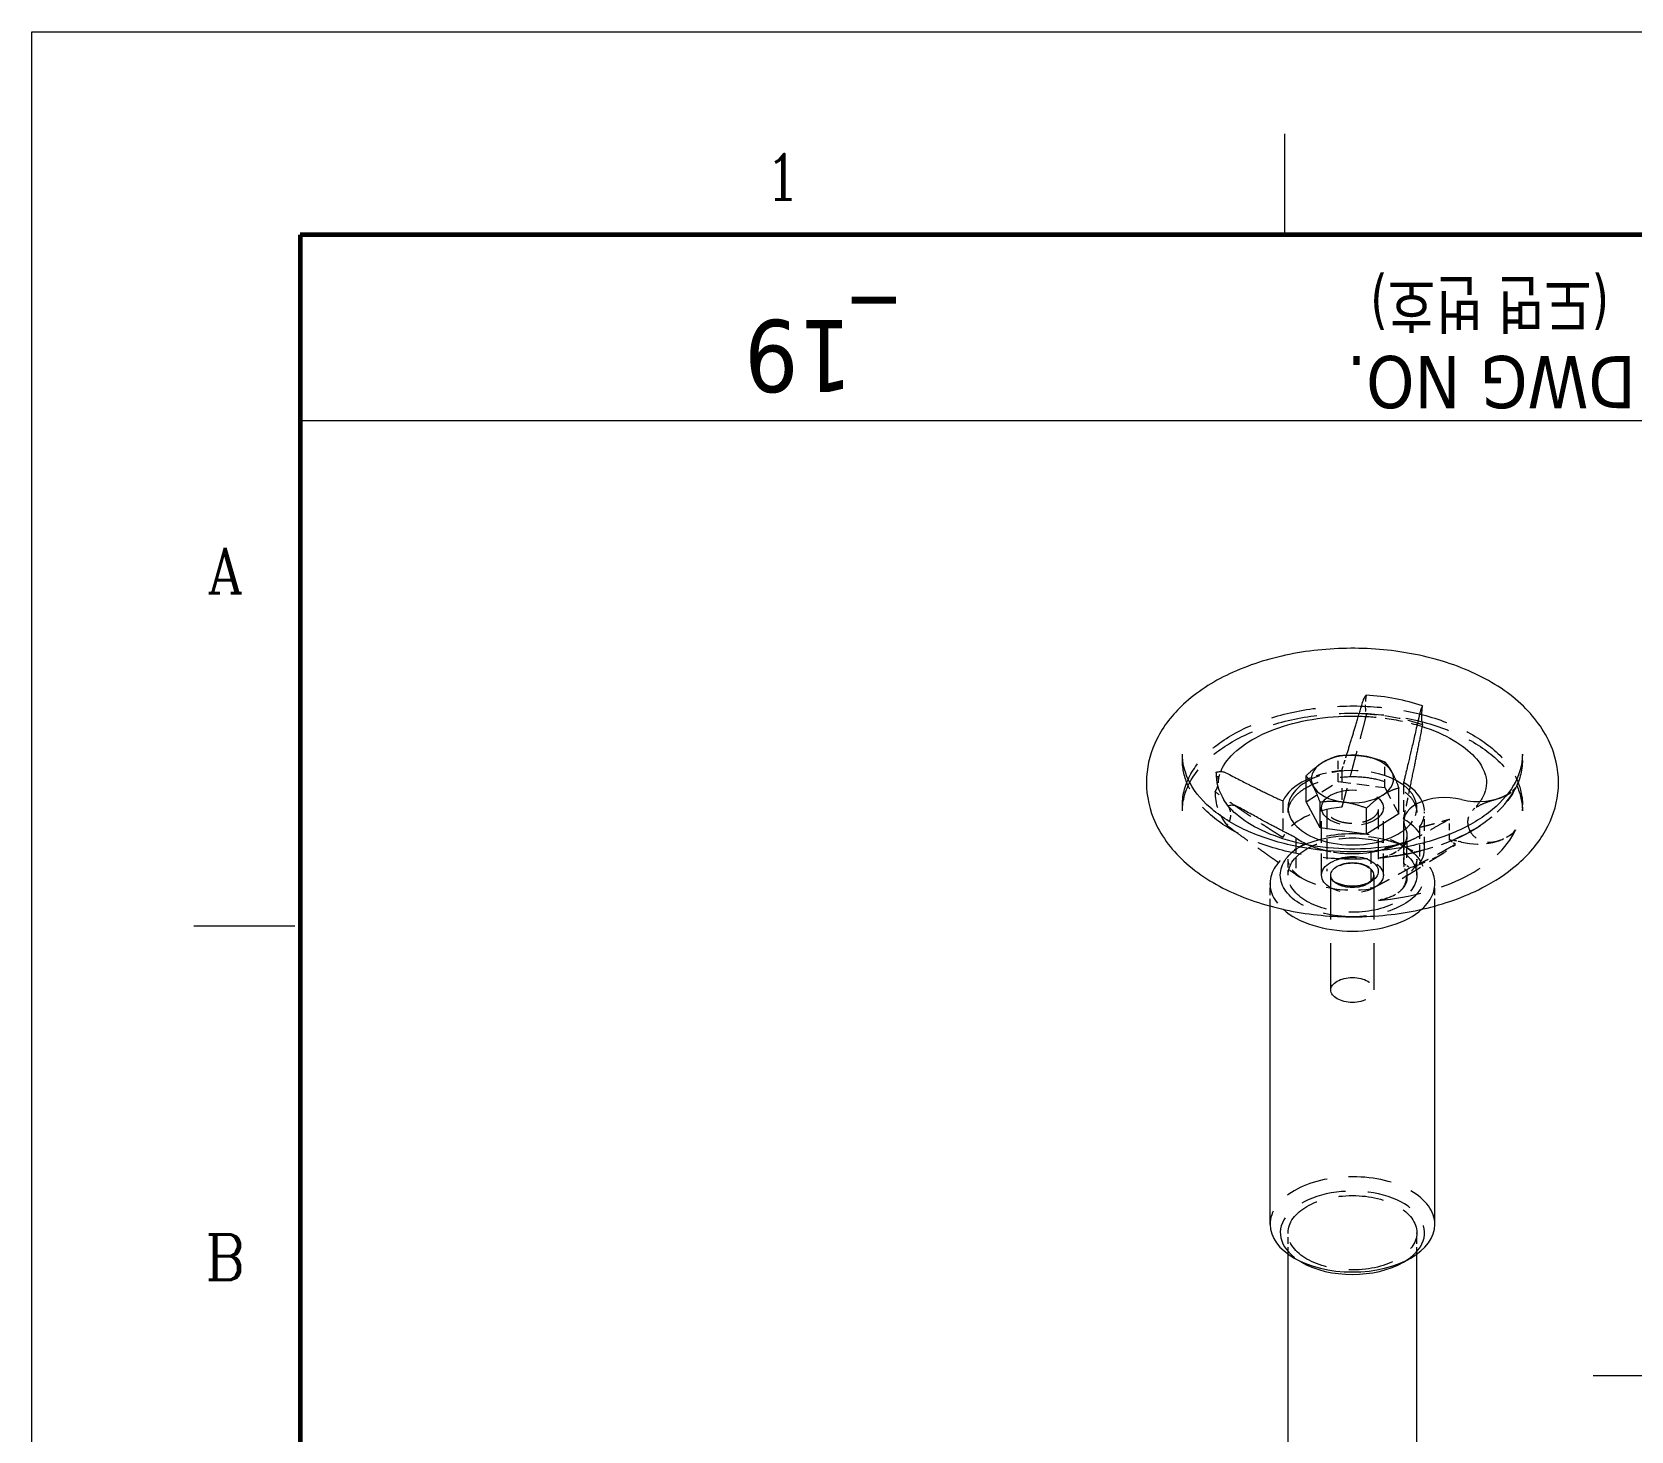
# Model space of a CAD drawing. Header units: millimetres. Extents: x -542 to 1656, y -836 to 1164.
# Drawn here: x 24 to 334.4, y 892.5 to 1164 of the extents above; entities that cross this region are included whole.
import ezdxf
from ezdxf.enums import TextEntityAlignment as Align

# ---------------------------------------------------------------- set-up
doc = ezdxf.new("R2010")
doc.units = ezdxf.units.MM
doc.header["$LTSCALE"] = 4
doc.linetypes.add('CHAIN', pattern=[0.3543, 0.2362, -0.0295, 0.0591, -0.0295])
doc.linetypes.add('HIDDEN', pattern=[9.525, 6.35, -3.175])
doc.layers.get('0').update_dxf_attribs({"lineweight": 18})
for name, color, linetype, lineweight in [('SkizziergeometrieWIN-ISO', 7, 'Continuous', 50), ('경계(ISO)', 7, 'Continuous', 70), ('굵은실선_A3', 7, 'Continuous', 18)]:
    doc.layers.add(name, color=color, linetype=linetype, lineweight=lineweight)
for name, color, linetype, lineweight, true_color in [('가는실선_A3', 9, 'Continuous', 5, 0x808080), ('가는실선중심선_A3', 1, 'Continuous', 5, 0xff0000), ('가는파선_A3', 7, 'HIDDEN', 13, 0x008000)]:
    doc.layers.add(name, color=color, linetype=linetype, lineweight=lineweight, true_color=true_color)
doc.styles.add('ROMANC_37', font='tahoma.ttf')
doc.styles.add('주 텍스트 (ISO)', font='tahoma.ttf')
doc.styles.add('텍스트 스타일36', font='ROMANC.shx', dxfattribs={"width": 0.941937})
doc.styles.add('텍스트 스타일52', font='tahoma.ttf', dxfattribs={"width": 0.8})

# ---------------------------------------------------------------- blocks, each defined once
blk = doc.blocks.new('경계 A3_경계')
at = {"layer": 'SkizziergeometrieWIN-ISO', "lineweight": 18}
for p, q in [((6, 291), (414, 291)), ((6, 6), (6, 291))]:
    blk.add_line(p, q, dxfattribs=at)
at = {"layer": '가는실선_A3', "color": 7}
for p, q in [((66.795, 281.157), (66.795, 286.057)), ((18.749, 247.621), (13.849, 247.621))]:
    blk.add_line(p, q, dxfattribs=at)
at = {"layer": '가는실선_A3', "color": 7, "lineweight": 60}
for p, q in [((19.02, 281.157), (19.02, 14.596)), ((401.22, 281.157), (19.02, 281.157))]:
    blk.add_line(p, q, dxfattribs=at)
at = {"layer": '가는실선_A3', "color": 7, "lineweight": 13}
blk.add_line((19.02, 272.158), (85.08, 272.158), dxfattribs=at)
at = {"layer": '가는실선_A3', "color": 7, "style": '텍스트 스타일36', "width": 0.941937}
for s, p in [('1', (42.419, 283.98)), ('A', (15.376, 264.88)), ('B', (15.376, 231.56))]:
    blk.add_text(s, height=2.2, dxfattribs=at).set_placement(p, align=Align.MIDDLE_CENTER)
at = {"layer": '가는실선_A3', "color": 7, "style": '텍스트 스타일52', "width": 0.8}
blk.add_text('(도면 번호)', height=2.2927, rotation=180, dxfattribs=at).set_placement((82.527, 278.933))
at = {"layer": '가는실선_A3', "color": 7, "style": 'ROMANC_37'}
blk.add_text('DWG NO.', height=2.527, rotation=180.00001, dxfattribs=at).set_placement((83.82, 275.278))
at = {"layer": '경계(ISO)', "insert": (44.222, 275.844), "char_height": 3.5, "attachment_point": 5, "rotation": 180, "style": '주 텍스트 (ISO)'}
blk.add_mtext('_19 ', dxfattribs=at)

msp = doc.modelspace()

# ---------------------------------------------------------------- linework, layer by layer
at = {"layer": '가는실선중심선_A3', "linetype": 'CHAIN', "ltscale": 23.990969}
msp.add_line((383.72, 903.23), (325.12, 903.23), dxfattribs=at)
at = {"layer": '가는파선_A3', "ltscale": 0.01472}
for p, q in [((247.31, 1022.67), (247.31, 1023.84)), ((313.31, 1022.67), (313.31, 1023.84)), ((247.31, 1012.88), (247.31, 1014.05)), ((313.31, 1012.88), (313.31, 1014.05))]:
    msp.add_line(p, q, dxfattribs=at)
at = {"layer": '가는파선_A3', "ltscale": 0.0633}
for p, q in [((277.57, 1018.56), (277.57, 1023.56)), ((286.58, 1017.38), (286.58, 1022.39))]:
    msp.add_line(p, q, dxfattribs=at)
at = {"layer": '가는파선_A3', "ltscale": 0.095355}
for p, q in [((271.3, 1014.64), (277.57, 1018.56)), ((277.57, 1018.56), (286.58, 1017.38)), ((286.58, 1017.38), (289.32, 1012.29))]:
    msp.add_line(p, q, dxfattribs=at)
at = {"layer": '가는파선_A3', "ltscale": 0.089463}
for p, q in [((278.24, 1020.66), (278.24, 1013.58)), ((290.24, 1018.36), (290.24, 1011.28)), ((266.8, 1014.78), (266.8, 1007.7)), ((294.31, 1005.58), (294.31, 1012.66)), ((293.34, 1009.7), (293.34, 1002.62)), ((283.89, 1004.85), (283.89, 997.77))]:
    msp.add_line(p, q, dxfattribs=at)
at = {"layer": '가는파선_A3', "ltscale": 0.165234}
for p, q in [((274.31, 1000.4), (274.31, 1013.46)), ((286.31, 1000.4), (286.31, 1013.46))]:
    msp.add_line(p, q, dxfattribs=at)
at = {"layer": '가는파선_A3', "ltscale": 0.151591}
for p, q in [((275.31, 1013.14), (275.31, 1001.15)), ((285.31, 1013.14), (285.31, 1001.15))]:
    msp.add_line(p, q, dxfattribs=at)
at = {"layer": '가는파선_A3', "ltscale": 0.01182}
msp.add_line((292.81, 1012.52), (292.81, 1013.46), dxfattribs=at)
at = {"layer": '가는파선_A3', "ltscale": 0.051343}
for p, q in [((299.13, 1007.18), (299.13, 1011.25)), ((290.26, 1006.69), (290.26, 1002.62))]:
    msp.add_line(p, q, dxfattribs=at)
at = {"layer": '가는파선_A3', "ltscale": 0.029127}
for p, q in [((270.41, 1006.11), (269, 1005.3)), ((290.21, 1006.11), (291.62, 1005.3))]:
    msp.add_line(p, q, dxfattribs=at)
at = {"layer": '가는파선_A3', "ltscale": 0.078344}
msp.add_line((269.35, 1006.75), (269.35, 1000.55), dxfattribs=at)
at = {"layer": '가는파선_A3', "ltscale": 0.009025}
msp.add_line((273.6, 1005.56), (273.25, 1005.68), dxfattribs=at)
at = {"layer": '가는파선_A3', "ltscale": 0.095888}
msp.add_line((287.02, 1005.56), (290.64, 1006.78), dxfattribs=at)
at = {"layer": '가는파선_A3', "ltscale": 0.04957}
msp.add_line((290.26, 1002.59), (290.26, 1006.52), dxfattribs=at)
at = {"layer": '가는파선_A3', "ltscale": 0.020492}
for p, q in [((290.96, 1006.5), (290.96, 1008.13)), ((290.96, 999.89), (290.96, 1001.51))]:
    msp.add_line(p, q, dxfattribs=at)
at = {"layer": '가는파선_A3', "ltscale": 0.018875}
for p, q in [((300.29, 1006.36), (299.13, 1007.18)), ((290.26, 1002.62), (291.53, 1001.86))]:
    msp.add_line(p, q, dxfattribs=at)
at = {"layer": '가는파선_A3', "ltscale": 0.039011}
for p, q in [((267.81, 1000.4), (267.81, 1003.49)), ((292.81, 1000.4), (292.81, 1003.49))]:
    msp.add_line(p, q, dxfattribs=at)
at = {"layer": '가는파선_A3', "ltscale": 0.163812}
msp.add_line((289.98, 999.72), (298.05, 1004.74), dxfattribs=at)
at = {"layer": '가는파선_A3', "ltscale": 0.01185}
msp.add_line((270.63, 999.72), (270.05, 1000.09), dxfattribs=at)
at = {"layer": '가는파선_A3', "ltscale": 0.358268}
for p, q in [((276.12, 978.11), (276.12, 1000.4)), ((284.5, 978.11), (284.5, 1000.4))]:
    msp.add_line(p, q, dxfattribs=at)
at = {"layer": '가는파선_A3', "ltscale": 0.055172}
for p, q in [((264.31, 994.4), (264.31, 998.77)), ((296.31, 994.4), (296.31, 998.77))]:
    msp.add_line(p, q, dxfattribs=at)
at = {"layer": '가는파선_A3', "ltscale": 0.013348}
for p, q in [((277.42, 998.73), (276.77, 999.11)), ((283.19, 998.73), (283.85, 999.11))]:
    msp.add_line(p, q, dxfattribs=at)
at = {"layer": '가는파선_A3', "ltscale": 0.05221}
for p, q in [((267.81, 926.86), (267.81, 931)), ((292.81, 926.86), (292.81, 931))]:
    msp.add_line(p, q, dxfattribs=at)
at = {"layer": '가는파선_A3', "ltscale": 0.11976}
for start_param, end_param in [(4.174683, 4.60974), (6.269078, 6.704135)]:
    msp.add_ellipse((280.31, 1016.33), major_axis=(-26.66, 0), ratio=0.57735, start_param=start_param, end_param=end_param, dxfattribs=at)
at = {"layer": '가는파선_A3', "ltscale": 0.199195}
msp.add_ellipse((280.31, 1013.46), major_axis=(12.5, 0), ratio=0.57735, start_param=0.832849, end_param=2.375774, dxfattribs=at)
at = {"layer": '가는파선_A3', "ltscale": 0.079581}
msp.add_ellipse((280.31, 1012.66), major_axis=(-14, 0), ratio=0.57735, start_param=4.860772, end_param=5.411562, dxfattribs=at)
at = {"layer": '가는파선_A3', "ltscale": 0.021802}
msp.add_ellipse((280.31, 1020.11), major_axis=(-26.48, 0), ratio=0.57735, start_param=0.342701, end_param=0.422731, dxfattribs=at)
at = {"layer": '가는파선_A3', "ltscale": 0.329826}
for centre, major_axis in [((280.31, 1013.46), (-6, 0)), ((280.31, 1000.4), (-14, 0)), ((280.31, 1000.4), (-6, 0))]:
    msp.add_ellipse(centre, major_axis=major_axis, ratio=0.57735, dxfattribs=at)
at = {"layer": '가는파선_A3', "ltscale": 0.3295}
for centre in [(280.31, 1022.48), (280.31, 1014.24)]:
    msp.add_ellipse(centre, major_axis=(32.88, 0), ratio=0.57735, start_param=4.866687, end_param=6.012131, dxfattribs=at)
at = {"layer": '가는파선_A3', "ltscale": 0.042765}
for centre, major_axis, start_param, end_param in [((304.69, 1019.25), (8, 0), 5.237313, 5.755843), ((304.69, 1011.09), (-8, 0), 2.09572, 2.614251), ((282.96, 1008.09), (8, 0), 5.122975, 5.641505), ((282.96, 999.93), (-8, 0), 1.981382, 2.499912)]:
    msp.add_ellipse(centre, major_axis=major_axis, ratio=0.57735, start_param=start_param, end_param=end_param, dxfattribs=at)
at = {"layer": '가는파선_A3', "ltscale": 0.029674}
msp.add_ellipse((304.69, 1019.29), major_axis=(8, 0), ratio=0.57735, start_param=5.500773, end_param=5.860941, dxfattribs=at)
at = {"layer": '가는파선_A3', "ltscale": 0.167319}
for major_axis, start_param, end_param in [((-14, 0), 4.860772, 6.018046), ((14, 0), 5.907969, 7.065244), ((14, 0), 3.813574, 4.970849)]:
    msp.add_ellipse((280.31, 1005.58), major_axis=major_axis, ratio=0.57735, start_param=start_param, end_param=end_param, dxfattribs=at)
at = {"layer": '가는파선_A3', "ltscale": 0.096945}
msp.add_ellipse((280.31, 1013.46), major_axis=(12.5, 0), ratio=0.57735, start_param=5.632445, end_param=6.383762, dxfattribs=at)
at = {"layer": '가는파선_A3', "ltscale": 0.091001}
msp.add_ellipse((280.31, 1012.66), major_axis=(14, 0), ratio=0.57735, start_param=5.907969, end_param=6.537701, dxfattribs=at)
at = {"layer": '가는파선_A3', "ltscale": 0.359941}
msp.add_ellipse((280.31, 998.77), major_axis=(16, 0), ratio=0.57735, start_param=5.711206, end_param=9.996757, dxfattribs=at)
at = {"layer": '가는파선_A3', "ltscale": 0.129071}
for centre, start_param, end_param in [((304.69, 1011.05), 4.298388, 5.860941), ((282.96, 999.89), 5.017877, 6.58043)]:
    msp.add_ellipse(centre, major_axis=(8, 0), ratio=0.57735, start_param=start_param, end_param=end_param, dxfattribs=at)
at = {"layer": '가는파선_A3', "ltscale": 0.343569}
for centre in [(280.31, 1000.4), (280.31, 931)]:
    msp.add_ellipse(centre, major_axis=(-12.5, 0), ratio=0.57735, dxfattribs=at)
at = {"layer": '가는파선_A3', "ltscale": 0.130957}
msp.add_ellipse((280.31, 1012.66), major_axis=(14, 0), ratio=0.57735, start_param=4.064926, end_param=4.970849, dxfattribs=at)
at = {"layer": '가는파선_A3', "ltscale": 0.058758}
msp.add_ellipse((282.96, 1008.13), major_axis=(8, 0), ratio=0.57735, start_param=5.017877, end_param=5.729864, dxfattribs=at)
at = {"layer": '가는파선_A3', "ltscale": 0.122254}
msp.add_ellipse((280.31, 1014.24), major_axis=(24.19, 0), ratio=0.57735, start_param=5.194715, end_param=5.684103, dxfattribs=at)
at = {"layer": '가는파선_A3', "ltscale": 0.025073}
for start_param, end_param in [(4.298388, 4.602903), (6.275915, 6.58043)]:
    msp.add_ellipse((298.26, 1002.59), major_axis=(-8, 0), ratio=0.57735, start_param=start_param, end_param=end_param, dxfattribs=at)
at = {"layer": '가는파선_A3', "ltscale": 0.412282}
msp.add_ellipse((280.31, 1001.15), major_axis=(5, 0), ratio=0.57735, dxfattribs=at)
at = {"layer": '가는파선_A3', "ltscale": 0.345328}
for centre in [(280.31, 1000.4), (280.31, 978.11)]:
    msp.add_ellipse(centre, major_axis=(-4.19, 0), ratio=0.57735, dxfattribs=at)
at = {"layer": '가는파선_A3', "ltscale": 0.336408}
msp.add_ellipse((280.31, 1000.4), major_axis=(4.08, 0), ratio=0.57735, dxfattribs=at)
at = {"layer": '가는파선_A3', "ltscale": 0.329826}
msp.add_ellipse((280.31, 932.63), major_axis=(-16, 0), ratio=0.57735, start_param=3.141593, end_param=6.283185, dxfattribs=at)
at = {"layer": '가는파선_A3', "ltscale": 0.346317}
msp.add_ellipse((280.31, 931), major_axis=(14, 0), ratio=0.57735, start_param=5.497787, end_param=10.210176, dxfattribs=at)
at = {"layer": '가는파선_A3', "ltscale": 0.049835}
for points, knots in [([(282.98, 1035.33), (282.96, 1035.23), (282.95, 1035.14), (282.89, 1034.76), (282.86, 1034.45), (282.81, 1033.84), (282.8, 1033.55), (282.8, 1033.05), (282.81, 1032.8), (282.86, 1032.34), (282.89, 1032.13), (282.96, 1031.85), (283, 1031.74), (283.04, 1031.64)], [1.2895656, 1.2895656, 1.2895656, 1.2895656, 1.3169379, 1.3169379, 1.408545, 1.408545, 1.5001521, 1.5001521, 1.5917592, 1.5917592, 1.6833663, 1.6833663, 1.7469704, 1.7469704, 1.7469704, 1.7469704]), ([(253.65, 1016.55), (253.76, 1016.73), (253.86, 1016.91), (254.06, 1017.32), (254.16, 1017.6), (254.29, 1018.15), (254.32, 1018.43), (254.32, 1018.92), (254.29, 1019.19), (254.16, 1019.71), (254.06, 1019.95), (253.91, 1020.23), (253.87, 1020.29), (253.83, 1020.36)], [1.2533338, 1.2533338, 1.2533338, 1.2533338, 1.3169379, 1.3169379, 1.408545, 1.408545, 1.5001521, 1.5001521, 1.5917592, 1.5917592, 1.6833663, 1.6833663, 1.7107385, 1.7107385, 1.7107385, 1.7107385]), ([(256.16, 1013.84), (256.2, 1013.77), (256.24, 1013.71), (256.39, 1013.42), (256.49, 1013.17), (256.62, 1012.65), (256.65, 1012.38), (256.65, 1011.89), (256.62, 1011.61), (256.49, 1011.07), (256.39, 1010.8), (256.19, 1010.39), (256.09, 1010.21), (255.98, 1010.04)], [1.2895656, 1.2895656, 1.2895656, 1.2895656, 1.3169379, 1.3169379, 1.408545, 1.408545, 1.5001521, 1.5001521, 1.5917592, 1.5917592, 1.6833663, 1.6833663, 1.7469704, 1.7469704, 1.7469704, 1.7469704])]:
    msp.add_open_spline(points, degree=3, knots=knots, dxfattribs=at)
at = {"layer": '가는파선_A3', "ltscale": 0.339402}
for points, knots in [([(247.31, 1014.05), (247.31, 1016.08), (247.87, 1018.11), (250.05, 1021.98), (251.68, 1023.81), (255.85, 1027.1), (258.41, 1028.54), (264.17, 1030.9), (267.37, 1031.81), (274.11, 1032.99), (277.65, 1033.27), (284.68, 1033.16), (288.19, 1032.78), (294.81, 1031.4), (297.93, 1030.39), (303.47, 1027.87), (305.9, 1026.34), (309.79, 1022.92), (311.26, 1021.02), (312.93, 1017.41), (313.31, 1015.73), (313.31, 1014.05)], [2.297816, 2.297816, 2.297816, 2.297816, 2.612499, 2.612499, 2.93092, 2.93092, 3.25214, 3.25214, 3.573524, 3.573524, 3.894665, 3.894665, 4.215717, 4.215717, 4.536891, 4.536891, 4.858308, 4.858308, 5.179336, 5.179336, 5.439409, 5.439409, 5.439409, 5.439409]), ([(313.31, 1022.67), (313.31, 1020.64), (312.75, 1018.61), (310.57, 1014.74), (308.94, 1012.91), (304.76, 1009.63), (302.21, 1008.18), (296.45, 1005.82), (293.25, 1004.91), (286.5, 1003.73), (282.97, 1003.45), (275.94, 1003.56), (272.43, 1003.94), (265.81, 1005.33), (262.69, 1006.33), (257.15, 1008.85), (254.72, 1010.38), (250.83, 1013.8), (249.36, 1015.7), (247.69, 1019.31), (247.31, 1020.99), (247.31, 1022.67)], [5.439409, 5.439409, 5.439409, 5.439409, 5.754092, 5.754092, 6.072512, 6.072512, 6.393733, 6.393733, 6.715117, 6.715117, 7.036257, 7.036257, 7.35731, 7.35731, 7.678483, 7.678483, 7.9999, 7.9999, 8.320929, 8.320929, 8.581002, 8.581002, 8.581002, 8.581002])]:
    msp.add_open_spline(points, degree=3, knots=knots, dxfattribs=at)
at = {"layer": '가는파선_A3', "ltscale": 0.340869}
msp.add_open_spline([(247.31, 1012.88), (247.31, 1014.91), (247.89, 1016.95), (250.14, 1020.8), (251.8, 1022.61), (256.03, 1025.85), (258.59, 1027.27), (264.37, 1029.57), (267.58, 1030.46), (274.33, 1031.61), (277.86, 1031.87), (284.9, 1031.74), (288.4, 1031.34), (295.01, 1029.95), (298.11, 1028.94), (303.61, 1026.43), (306.01, 1024.91), (309.85, 1021.55), (311.29, 1019.69), (312.93, 1016.17), (313.31, 1014.52), (313.31, 1012.88)], degree=3, knots=[2.297816, 2.297816, 2.297816, 2.297816, 2.623364, 2.623364, 2.944723, 2.944723, 3.263444, 3.263444, 3.582078, 3.582078, 3.900955, 3.900955, 4.219915, 4.219915, 4.538751, 4.538751, 4.85734, 4.85734, 5.176273, 5.176273, 5.439409, 5.439409, 5.439409, 5.439409], dxfattribs=at)
at = {"layer": '가는파선_A3', "ltscale": 0.195157}
for points, weights in [([(283.04, 1031.64), (279.89, 1019.55), (278.24, 1013.58)], [1.04103075103, 1.10097971144, 1.03499988374]), ([(266.8, 1007.7), (262.27, 1010.5), (253.65, 1016.55)], [1.03499988376, 1.10097971151, 1.04103075114]), ([(255.98, 1010.04), (264.75, 1003.58), (269.35, 1000.55)], [1.04103075103, 1.10097971144, 1.03499988374])]:
    msp.add_rational_spline(points, weights, degree=2, dxfattribs=at)
at = {"layer": '가는파선_A3', "ltscale": 0.135424}
msp.add_open_spline([(281.49, 1031.24), (283.33, 1031.2), (285.17, 1031.05), (289.41, 1030.45), (291.76, 1029.92), (293.9, 1029.23)], degree=3, knots=[3.9104365, 3.9104365, 3.9104365, 3.9104365, 4.1079297, 4.1079297, 4.3783191, 4.3783191, 4.3783191, 4.3783191], dxfattribs=at)
at = {"layer": '가는파선_A3', "ltscale": 0.034047}
msp.add_rational_spline([(278.24, 1020.66), (278.68, 1022.04), (279.19, 1023.69)], [1.59670609946, 1.51852547208, 1.43302956226], degree=2, dxfattribs=at)
at = {"layer": '가는파선_A3', "ltscale": 0.056403}
msp.add_open_spline([(254.31, 1018.55), (254.34, 1019.18), (254.46, 1019.81), (254.73, 1020.5)], degree=3, dxfattribs=at)
at = {"layer": '가는파선_A3', "ltscale": 0.347216}
msp.add_open_spline([(267.81, 1012.52), (267.81, 1013.29), (268.04, 1014.07), (268.95, 1015.51), (269.6, 1016.19), (271.24, 1017.38), (272.22, 1017.89), (274.41, 1018.73), (275.63, 1019.05), (278.19, 1019.46), (279.54, 1019.55), (282.2, 1019.48), (283.53, 1019.33), (286.02, 1018.79), (287.18, 1018.41), (289.24, 1017.46), (290.12, 1016.9), (291.54, 1015.66), (292.06, 1014.99), (292.67, 1013.71), (292.81, 1013.12), (292.81, 1012.52)], degree=3, knots=[2.297816, 2.297816, 2.297816, 2.297816, 2.646199, 2.646199, 2.970414, 2.970414, 3.283999, 3.283999, 3.597729, 3.597729, 3.912586, 3.912586, 4.227786, 4.227786, 4.542383, 4.542383, 4.855791, 4.855791, 5.17045, 5.17045, 5.439409, 5.439409, 5.439409, 5.439409], dxfattribs=at)
at = {"layer": '가는파선_A3', "ltscale": 0.066521}
msp.add_rational_spline([(290.24, 1011.28), (290.8, 1013.92), (291.53, 1017.49)], [1.03499988376, 1.06284786736, 1.0682627052], degree=2, dxfattribs=at)
at = {"layer": '가는파선_A3', "ltscale": 0.185802}
for points, knots in [([(308.7, 1015.26), (308.7, 1015.26), (308.69, 1015.25), (307.97, 1015.01), (307.23, 1014.79), (305.91, 1014.33), (305.32, 1014.09), (304.27, 1013.51), (303.83, 1013.19), (303.14, 1012.42), (302.89, 1011.97), (302.65, 1011.01), (302.64, 1010.5), (302.85, 1009.49), (303.06, 1009), (303.68, 1008.12), (304.07, 1007.75), (305.03, 1007.14), (305.59, 1006.94), (306.87, 1006.74), (307.59, 1006.79), (308.44, 1007.01), (308.57, 1007.05), (308.7, 1007.09)], [-2.741511, -2.741511, -2.741511, -2.741511, -2.739724, -2.739724, -2.476499, -2.476499, -2.25059, -2.25059, -2.0366, -2.0366, -1.817518, -1.817518, -1.600468, -1.600468, -1.391642, -1.391642, -1.188803, -1.188803, -0.969567, -0.969567, -0.7142, -0.7142, -0.666618, -0.666618, -0.666618, -0.666618]), ([(289.37, 997.16), (289.85, 997.53), (290.21, 997.98), (290.68, 998.99), (290.81, 999.53), (290.95, 1000.69), (290.96, 1001.29), (290.94, 1002.53), (290.91, 1003.15), (290.88, 1004.3), (290.88, 1004.83), (290.9, 1005.69), (290.93, 1006.03), (290.96, 1006.5), (290.97, 1006.63), (290.88, 1006.69), (290.78, 1006.6), (290.41, 1006.23), (290.1, 1005.93), (289.57, 1005.49), (289.47, 1005.41), (289.37, 1005.33)], [-6.151856, -6.151856, -6.151856, -6.151856, -5.894008, -5.894008, -5.66732, -5.66732, -5.453285, -5.453285, -5.234245, -5.234245, -5.017044, -5.017044, -4.807906, -4.807906, -4.605127, -4.605127, -4.386948, -4.386948, -4.133196, -4.133196, -4.077087, -4.077087, -4.077087, -4.077087])]:
    msp.add_open_spline(points, degree=3, knots=knots, dxfattribs=at)
at = {"layer": '가는파선_A3', "ltscale": 0.008607}
for points in [[(311.6, 1016.93), (311.73, 1017.06), (311.86, 1017.22), (311.99, 1017.4)], [(286.15, 995.69), (285.92, 995.63), (285.65, 995.56), (285.36, 995.48)]]:
    msp.add_open_spline(points, degree=3, dxfattribs=at)
at = {"layer": '가는파선_A3', "ltscale": 0.000138126}
msp.add_open_spline([(256.18, 1013.85), (256.17, 1013.84), (256.16, 1013.84), (256.16, 1013.84)], degree=3, dxfattribs=at)
at = {"layer": '가는파선_A3', "ltscale": 0.165812}
msp.add_open_spline([(285.31, 1013.14), (285.31, 1012.83), (285.21, 1012.51), (284.81, 1011.94), (284.54, 1011.68), (283.87, 1011.22), (283.48, 1011.03), (282.59, 1010.71), (282.1, 1010.59), (281.07, 1010.43), (280.54, 1010.4), (279.47, 1010.44), (278.94, 1010.51), (277.95, 1010.73), (277.49, 1010.88), (276.68, 1011.26), (276.34, 1011.48), (275.8, 1011.96), (275.6, 1012.21), (275.36, 1012.69), (275.31, 1012.91), (275.31, 1013.14)], degree=3, knots=[1.872042, 1.872042, 1.872042, 1.872042, 2.255425, 2.255425, 2.577713, 2.577713, 2.884356, 2.884356, 3.192273, 3.192273, 3.502352, 3.502352, 3.812997, 3.812997, 4.122386, 4.122386, 4.42935, 4.42935, 4.738036, 4.738036, 5.013635, 5.013635, 5.013635, 5.013635], dxfattribs=at)
at = {"layer": '가는파선_A3', "ltscale": 0.042999}
msp.add_open_spline([(305.06, 1014.68), (304.69, 1014.12), (304.21, 1013.54), (303.62, 1012.95)], degree=3, dxfattribs=at)
at = {"layer": '가는파선_A3', "ltscale": 0.152507}
msp.add_open_spline([(290.26, 1006.69), (290.26, 1006.68), (290.35, 1006.69), (290.7, 1006.8), (290.99, 1006.9), (291.81, 1007.25), (292.35, 1007.5), (293.53, 1008.11), (294.23, 1008.49), (295.68, 1009.31), (296.42, 1009.74), (297.77, 1010.5), (298.46, 1010.88), (299.13, 1011.25)], degree=3, knots=[0.417375, 0.417375, 0.417375, 0.417375, 0.65233, 0.65233, 0.889129, 0.889129, 1.125929, 1.125929, 1.362729, 1.362729, 1.599528, 1.599528, 1.834483, 1.834483, 1.834483, 1.834483], dxfattribs=at)
at = {"layer": '가는파선_A3', "ltscale": 0.118443}
msp.add_rational_spline([(293.34, 1009.7), (295.56, 1010.18), (299.13, 1011.25)], [1.56753502487, 1.36630858839, 1.11571812275], degree=2, dxfattribs=at)
at = {"layer": '가는파선_A3', "ltscale": 0.008607}
for points, knots in [([(311.99, 1009.16), (311.91, 1009.07), (311.83, 1008.99), (311.7, 1008.85), (311.65, 1008.81), (311.6, 1008.76)], [-0.70532779, -0.70532779, -0.70532779, -0.70532779, -0.66409177, -0.66409177, -0.64143133, -0.64143133, -0.64143133, -0.64143133]), ([(285.36, 1003.73), (285.55, 1003.74), (285.72, 1003.77), (285.98, 1003.82), (286.07, 1003.84), (286.15, 1003.86)], [-0.70532778, -0.70532778, -0.70532778, -0.70532778, -0.66409177, -0.66409177, -0.64143132, -0.64143132, -0.64143132, -0.64143132])]:
    msp.add_open_spline(points, degree=3, knots=knots, dxfattribs=at)
at = {"layer": '가는파선_A3', "ltscale": 0.089695}
msp.add_rational_spline([(288.73, 1006.21), (285.86, 1005.32), (283.89, 1004.85)], [1.20115143352, 1.40120657068, 1.56753502487], degree=2, dxfattribs=at)
at = {"layer": '가는파선_A3', "ltscale": 0.004487}
msp.add_open_spline([(290.89, 1006.66), (290.76, 1006.63), (290.62, 1006.6), (290.48, 1006.57)], degree=3, dxfattribs=at)
at = {"layer": '가는파선_A3', "ltscale": 0.157704}
for points, weights in [([(300.29, 1006.36), (295.89, 1003.8), (293.34, 1002.62)], [1.04170269539, 1.08274338728, 1.03218066004]), ([(283.89, 997.77), (286.69, 999.08), (291.53, 1001.86)], [1.03218066004, 1.08274338728, 1.04170269539])]:
    msp.add_rational_spline(points, weights, degree=2, dxfattribs=at)
at = {"layer": '가는파선_A3', "ltscale": 0.100954}
for points, knots in [([(270.63, 999.72), (270.22, 999.98), (269.85, 1000.25), (269.21, 1000.79), (268.94, 1001.06), (268.49, 1001.6), (268.31, 1001.86), (268.05, 1002.36), (267.96, 1002.6), (267.84, 1003.06), (267.81, 1003.27), (267.81, 1003.49)], [1.5498054, 1.5498054, 1.5498054, 1.5498054, 1.6994076, 1.6994076, 1.8490098, 1.8490098, 1.998612, 1.998612, 2.1482142, 2.1482142, 2.2978164, 2.2978164, 2.2978164, 2.2978164]), ([(292.81, 1003.49), (292.81, 1003.27), (292.78, 1003.06), (292.66, 1002.6), (292.57, 1002.36), (292.3, 1001.86), (292.13, 1001.6), (291.68, 1001.06), (291.41, 1000.79), (290.77, 1000.25), (290.4, 999.98), (289.98, 999.72)], [5.439409, 5.439409, 5.439409, 5.439409, 5.5890112, 5.5890112, 5.7386134, 5.7386134, 5.8882156, 5.8882156, 6.0378178, 6.0378178, 6.18742, 6.18742, 6.18742, 6.18742])]:
    msp.add_open_spline(points, degree=3, knots=knots, dxfattribs=at)
at = {"layer": '가는파선_A3', "ltscale": 0.145071}
msp.add_open_spline([(287.02, 1005.56), (286.21, 1005.29), (285.35, 1005.07), (283.56, 1004.73), (282.64, 1004.61), (280.78, 1004.5), (279.84, 1004.5), (277.98, 1004.61), (277.06, 1004.73), (275.27, 1005.07), (274.41, 1005.29), (273.6, 1005.56)], degree=3, knots=[0.198795, 0.198795, 0.198795, 0.198795, 0.410085, 0.410085, 0.621375, 0.621375, 0.832665, 0.832665, 1.043955, 1.043955, 1.255245, 1.255245, 1.255245, 1.255245], dxfattribs=at)
at = {"layer": '굵은실선_A3'}
for p, q in [((271.3, 1014.64), (271.3, 1019.65)), ((289.32, 1012.29), (289.32, 1017.3)), ((267.81, 1012.52), (267.81, 1013.46)), ((274.04, 1009.55), (271.3, 1014.64)), ((274.04, 1009.55), (274.04, 1014.55)), ((283.05, 1008.37), (283.05, 1013.38)), ((289.32, 1012.29), (283.05, 1008.37)), ((283.05, 1008.37), (274.04, 1009.55)), ((290.26, 1006.52), (290.26, 1010.84)), ((269.35, 1007.63), (269.35, 1006.75)), ((264.31, 932.63), (264.31, 994.4)), ((296.31, 932.63), (296.31, 994.4)), ((267.81, 774.1), (267.81, 926.86)), ((270.41, 925.28), (269, 926.1)), ((290.21, 925.28), (291.62, 926.1)), ((292.81, 774.1), (292.81, 926.86))]:
    msp.add_line(p, q, dxfattribs=at)
for centre, major_axis, start_param, end_param in [((280.31, 1020.11), (26.48, 0), 1.031309, 1.469928), ((280.31, 1019.06), (-8, 0), 5.537234, 6.584431), ((280.31, 1019.06), (-8, 0), 4.490036, 5.537234), ((280.31, 1019.06), (8, 0), 0.301246, 1.348443), ((280.31, 1020.11), (-26.48, 0), 6.267297, 6.625886), ((280.31, 1012.66), (-14, 0), 5.411562, 6.018046), ((280.31, 1013.46), (-12.5, 0), 5.517366, 8.774038), ((280.31, 1019.06), (8, 0), 5.537234, 6.584431), ((280.31, 1013.46), (12.5, 0), 0.100577, 0.832849), ((280.31, 1012.66), (14, 0), 0.254515, 0.782059), ((280.31, 1019.06), (-8, 0), 0.301246, 1.348443), ((280.31, 1019.06), (8, 0), 4.490036, 5.537234), ((298.26, 1010.84), (-8, 0), 4.298388, 6.58043), ((304.69, 1019.29), (8, 0), 4.298388, 5.500773), ((282.96, 1008.13), (8, 0), 5.729864, 6.58043), ((280.31, 1012.66), (14, 0), 3.813574, 4.064926), ((280.31, 998.77), (16, 0), 3.713572, 5.711206), ((280.31, 932.63), (16, 0), 3.141593, 6.283185), ((280.31, 931), (14, 0), 3.926991, 5.497787)]:
    msp.add_ellipse(centre, major_axis=major_axis, ratio=0.57735, start_param=start_param, end_param=end_param, dxfattribs=at)
for points, knots in [([(305.44, 997.9), (301.97, 996.12), (298.11, 994.76), (289.97, 992.9), (285.7, 992.39), (277.16, 992.24), (272.89, 992.6), (264.69, 994.14), (260.75, 995.33), (253.56, 998.56), (250.3, 1000.61), (245.04, 1005.46), (242.97, 1008.24), (240.66, 1013.95), (240.17, 1016.74), (240.51, 1022.04), (241.22, 1024.52), (243.62, 1029.33), (245.41, 1031.6), (250.09, 1035.93), (253.11, 1037.88), (260.04, 1041.14), (263.98, 1042.4), (272.21, 1044.05), (276.5, 1044.44), (285.04, 1044.38), (289.28, 1043.92), (297.4, 1042.17), (301.27, 1040.88), (308.29, 1037.43), (311.43, 1035.28), (316.37, 1030.26), (318.25, 1027.43), (320.19, 1021.72), (320.5, 1018.97), (319.9, 1013.75), (319.06, 1011.29), (316.39, 1006.53), (314.45, 1004.29), (310.17, 1000.64), (307.91, 999.16), (305.44, 997.9)], [0, 0, 0, 0, 0.34974, 0.34974, 0.69716, 0.69716, 1.041751, 1.041751, 1.388368, 1.388368, 1.738619, 1.738619, 2.068231, 2.068231, 2.334362, 2.334362, 2.579145, 2.579145, 2.855058, 2.855058, 3.184388, 3.184388, 3.534559, 3.534559, 3.881415, 3.881415, 4.225991, 4.225991, 4.573147, 4.573147, 4.923163, 4.923163, 5.24611, 5.24611, 5.506182, 5.506182, 5.752348, 5.752348, 6.034705, 6.034705, 6.283185, 6.283185, 6.283185, 6.283185]), ([(282.29, 1033.91), (282.35, 1034.11), (282.42, 1034.32), (282.58, 1034.71), (282.7, 1034.95), (282.86, 1035.18), (282.92, 1035.27), (282.98, 1035.33)], [-0.4779151, -0.4779151, -0.4779151, -0.4779151, -0.4168919, -0.4168919, -0.331364, -0.331364, -0.2838841, -0.2838841, -0.2838841, -0.2838841]), ([(254.73, 1020.5), (254.82, 1020.72), (254.92, 1020.94), (255.67, 1022.39), (256.78, 1023.74), (259.83, 1026.13), (261.58, 1027.17), (265.68, 1028.96), (268.03, 1029.71), (273.12, 1030.8), (275.86, 1031.13), (279.58, 1031.26), (280.53, 1031.27), (281.49, 1031.24)], [2.521544, 2.521544, 2.521544, 2.521544, 2.586629, 2.586629, 2.933244, 2.933244, 3.221702, 3.221702, 3.51242, 3.51242, 3.808818, 3.808818, 3.910437, 3.910437, 3.910437, 3.910437]), ([(293.91, 1033.23), (293.87, 1033.17), (293.82, 1033.09), (293.7, 1032.84), (293.61, 1032.6), (293.48, 1032.2), (293.43, 1031.99), (293.38, 1031.79)], [-1.0434145, -1.0434145, -1.0434145, -1.0434145, -0.9959347, -0.9959347, -0.9104067, -0.9104067, -0.8493835, -0.8493835, -0.8493835, -0.8493835]), ([(293.96, 1029.55), (293.93, 1029.65), (293.91, 1029.76), (293.85, 1030.03), (293.82, 1030.24), (293.79, 1030.7), (293.78, 1030.95), (293.78, 1031.45), (293.79, 1031.74), (293.82, 1032.35), (293.85, 1032.66), (293.89, 1033.05), (293.9, 1033.14), (293.91, 1033.23)], [1.2533338, 1.2533338, 1.2533338, 1.2533338, 1.3169379, 1.3169379, 1.408545, 1.408545, 1.5001521, 1.5001521, 1.5917592, 1.5917592, 1.6833663, 1.6833663, 1.7107385, 1.7107385, 1.7107385, 1.7107385]), ([(293.9, 1029.23), (294.12, 1029.16), (294.33, 1029.08), (296.83, 1028.23), (298.85, 1027.26), (302.16, 1025.17), (303.45, 1024.05), (305.32, 1021.83), (305.87, 1020.75), (306.49, 1018.37), (306.38, 1017.11), (305.44, 1015.28), (305.27, 1014.98), (305.06, 1014.68)], [4.378319, 4.378319, 4.378319, 4.378319, 4.405851, 4.405851, 4.698901, 4.698901, 4.986734, 4.986734, 5.288361, 5.288361, 5.726049, 5.726049, 5.809084, 5.809084, 5.809084, 5.809084]), ([(313.31, 1023.84), (313.31, 1021.81), (312.73, 1019.78), (310.48, 1015.93), (308.82, 1014.11), (304.59, 1010.87), (302.03, 1009.45), (296.25, 1007.15), (293.04, 1006.26), (286.29, 1005.11), (282.76, 1004.85), (275.72, 1004.98), (272.22, 1005.38), (265.61, 1006.78), (262.51, 1007.78), (257.01, 1010.3), (254.61, 1011.81), (250.77, 1015.18), (249.33, 1017.03), (247.69, 1020.56), (247.31, 1022.2), (247.31, 1023.84)], [5.439409, 5.439409, 5.439409, 5.439409, 5.764956, 5.764956, 6.086316, 6.086316, 6.405036, 6.405036, 6.72367, 6.72367, 7.042547, 7.042547, 7.361507, 7.361507, 7.680344, 7.680344, 7.998933, 7.998933, 8.317865, 8.317865, 8.581002, 8.581002, 8.581002, 8.581002]), ([(253.83, 1020.36), (253.99, 1020.41), (254.16, 1020.45), (254.59, 1020.51), (254.92, 1020.5), (255.36, 1020.42), (255.55, 1020.35), (255.72, 1020.27)], [-1.0434145, -1.0434145, -1.0434145, -1.0434145, -0.9959347, -0.9959347, -0.9104067, -0.9104067, -0.8493835, -0.8493835, -0.8493835, -0.8493835]), ([(290.48, 1006.57), (288.08, 1006.02), (285.51, 1005.67), (280.11, 1005.38), (277.27, 1005.48), (271.82, 1006.14), (269.2, 1006.7), (264.49, 1008.21), (262.4, 1009.14), (258.93, 1011.19), (257.56, 1012.31), (256.08, 1013.94), (255.68, 1014.46), (255.37, 1014.98)], [0.354849, 0.354849, 0.354849, 0.354849, 0.634875, 0.634875, 0.933877, 0.933877, 1.232118, 1.232118, 1.52583, 1.52583, 1.813928, 1.813928, 1.955115, 1.955115, 1.955115, 1.955115]), ([(258.08, 1013.66), (257.91, 1013.75), (257.71, 1013.83), (257.26, 1013.94), (256.93, 1013.96), (256.5, 1013.92), (256.34, 1013.89), (256.18, 1013.85)], [-0.4779151, -0.4779151, -0.4779151, -0.4779151, -0.4168919, -0.4168919, -0.331364, -0.331364, -0.2859984, -0.2859984, -0.2859984, -0.2859984])]:
    msp.add_open_spline(points, degree=3, knots=knots, dxfattribs=at)
for points, weights in [([(279.19, 1023.69), (280.42, 1027.7), (282.29, 1033.91)], [1.43302956226, 1.26049724141, 1.05817417645]), ([(293.38, 1031.79), (291.38, 1023.07), (290.24, 1018.36)], [1.05817417709, 1.36075552678, 1.59670610043]), ([(291.53, 1017.49), (292.52, 1022.32), (293.96, 1029.55)], [1.0682627052, 1.07567716492, 1.04103075114]), ([(271.3, 1019.65), (272.98, 1021.28), (274.43, 1022.19)], [1.01001874936, 1.04314139574, 1]), ([(274.43, 1022.19), (275.89, 1023.1), (277.57, 1023.56)], [1, 1.04314139574, 1.01001874936]), ([(277.57, 1023.56), (279.98, 1023.83), (282.07, 1023.56)], [1.01001874936, 1.04314139574, 1]), ([(282.07, 1023.56), (284.16, 1023.29), (286.58, 1022.39)], [1, 1.04314139574, 1.01001874936]), ([(286.58, 1022.39), (287.31, 1021.61), (287.95, 1020.43)], [1.01001874936, 1.04314139574, 1]), ([(255.72, 1020.27), (262.78, 1016.61), (266.8, 1014.78)], [1.05817417709, 1.36075552678, 1.59670610043]), ([(272.67, 1017.68), (272.03, 1018.87), (271.3, 1019.65)], [1, 1.04314139574, 1.01001874936]), ([(287.95, 1020.43), (288.59, 1019.24), (289.32, 1017.3)], [1, 1.04314139574, 1.01001874936]), ([(274.04, 1014.55), (273.31, 1016.5), (272.67, 1017.68)], [1.01001874936, 1.04314139574, 1]), ([(286.19, 1015.92), (284.73, 1015.01), (283.05, 1013.38)], [1, 1.04314139574, 1.01001874936]), ([(289.32, 1017.3), (287.64, 1016.83), (286.19, 1015.92)], [1.01001874936, 1.04314139574, 1]), ([(269.35, 1007.63), (265.27, 1009.66), (258.08, 1013.66)], [1.59670609946, 1.36075552595, 1.05817417645]), ([(278.55, 1014.55), (276.45, 1014.82), (274.04, 1014.55)], [1, 1.04314139574, 1.01001874936]), ([(283.05, 1013.38), (280.64, 1014.28), (278.55, 1014.55)], [1.01001874936, 1.04314139574, 1]), ([(290.26, 1006.69), (289.45, 1006.43), (288.73, 1006.21)], [1.11572915586, 1.15918246043, 1.20115143352])]:
    msp.add_rational_spline(points, weights, degree=2, dxfattribs=at)

# ---------------------------------------------------------------- block references
at = {"xscale": 4, "yscale": 4, "zscale": 4}
msp.add_blockref('경계 A3_경계', (0, 0), dxfattribs=at)

doc.saveas('drawing.dxf')
